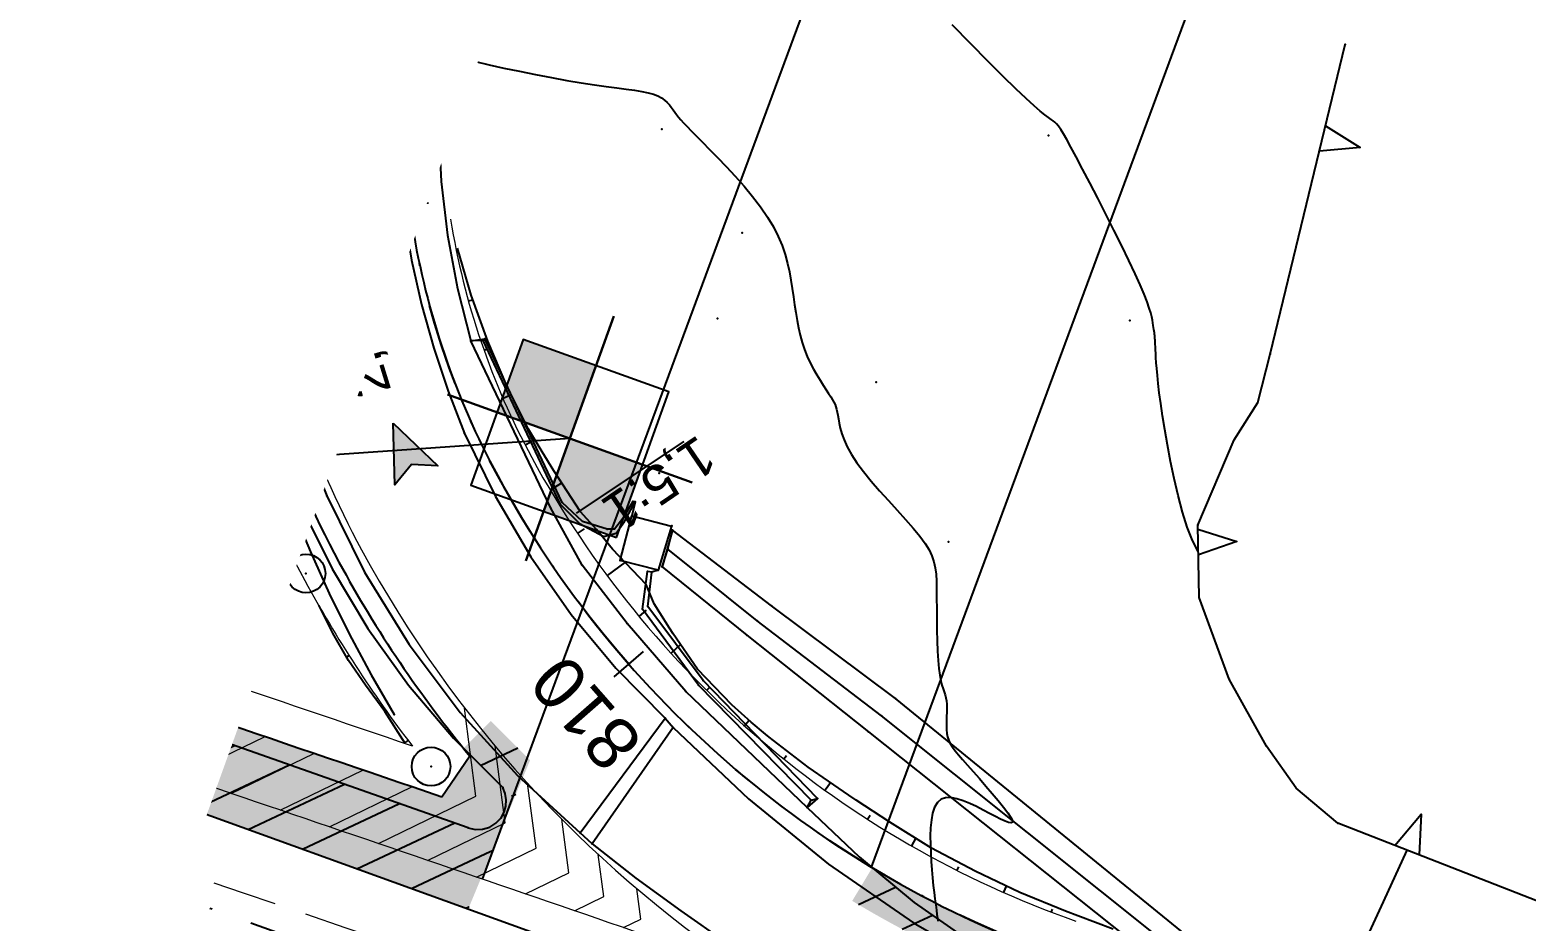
# Model space of a CAD drawing. Header units: metres. Extents: x 820373 to 834957, y 7564678 to 7566875.
# Drawn here: x 821212.5 to 821270.5, y 7565032.3 to 7565066.8 of the extents above; entities that cross this region are included whole.
import ezdxf
from ezdxf.enums import TextEntityAlignment as Align

# ---------------------------------------------------------------- set-up
doc = ezdxf.new("R2010")
doc.units = ezdxf.units.M
for name, pattern in [('XREF_GEO$0$DASHDOT', [25.4, 12.7, -6.35, 0, -6.35]), ('XREF_GEO$0$DASHED2', [0.375, 0.25, -0.125]), ('XREF_GEO$0$DGNStyle3', [83.551646, 59.679747, -23.871899])]:
    doc.linetypes.add(name, pattern=pattern)
for name, color, linetype in [('P-WIPEOUT1', 5, 'Continuous'), ('P-WIPEOUT2', 2, 'Continuous'), ('XREF_GEO$0$F-HZ-BORDO', 165, 'Continuous'), ('XREF_GEO$0$F-HZ-EIXO', 42, 'XREF_GEO$0$DASHDOT'), ('XREF_GEO$0$F-HZ-ESTACA', 73, 'Continuous'), ('XREF_GEO$0$F-HZ-OFFSET', 11, 'Continuous'), ('XREF_GEO$0$F-HZ-OFFSET-ATERRO', 42, 'Continuous'), ('XREF_GEO$0$F-HZ-SETA', 11, 'Continuous'), ('XREF_GEO$0$F-HZ-SUPER', 42, 'Continuous'), ('XREF_GEO$0$F-HZ-TEXTO', 73, 'Continuous'), ('XREF_PAV$0$P-CHAMADA', 1, 'Continuous'), ('XREF_PAV$0$P-TH01_TREVO_235.60_DEMOLIÇÃO ACOST.', 1, 'Continuous'), ('XREF_PAV$0$P-TH01_TREVO_235.60_DEMOLIÇÃO PISTA', 1, 'Continuous'), ('XREF_PAV$0$P-TH01_TREVO_235.60_PAV.TIPO-I', 150, 'Continuous'), ('XREF_SON$0$P-ST_PROGRAMADA', 176, 'Continuous'), ('XREF_TOP$0$T-HD-VALETA_SARJETA', 132, 'Continuous'), ('XREF_TOP$0$T-HG-BARRANCO', 23, 'Continuous'), ('XREF_TOP$0$T-HG-CRISTA', 23, 'Continuous'), ('XREF_TOP$0$T-HG-PÉ', 23, 'Continuous'), ('XREF_TOP$0$T-HM-COTA', 252, 'Continuous'), ('XREF_TOP$0$T-HM-CURVA_INTERMEDIÁRIA', 252, 'Continuous'), ('XREF_TOP$0$T-IU-CAIXA', 23, 'Continuous'), ('XREF_TOP$0$T-SI-FAIXA', 23, 'Continuous'), ('XREF_TOP$0$T-SI-PLACA', 252, 'Continuous'), ('XREF_TOP$0$T-SV-GUARD_RAIL', 23, 'Continuous'), ('XREF_TOP$0$T-SV-RUA_PAVIMENTADA', 23, 'Continuous'), ('XREF_TOP$0$T-VE-VEGETAÇÃO', 92, 'Continuous')]:
    doc.layers.add(name, color=color, linetype=linetype)
doc.layers.add('XREF_GEO$0$F-HZ-ARRED-VALETA', color=11, linetype='Continuous', lineweight=0)
doc.layers.add('XREF_GEO$0$F-HZ-FAIXA', color=11, linetype='XREF_GEO$0$DGNStyle3', lineweight=0)
doc.styles.add('XREF_GEO$0$ARIAL', font='arial.ttf')
doc.styles.add('XREF_SON$0$ARIAL-1', font='arial.ttf')
doc.styles.add('XREF_TOP$0$ROMANS', font='arial.ttf', dxfattribs={"height": 1.5})
pattern_1 = [(205.20647, (821625.156, 7565012.0128), (0.676087, -1.4363366), [])]

# ---------------------------------------------------------------- blocks, each defined once
blk = doc.blocks.new('XREF_TOP$0$PONTO')
at = {"layer": 'XREF_TOP$0$T-HM-COTA'}
blk.add_point((0, 0), dxfattribs=at)
blk = doc.blocks.new('XREF_TOP$0$MATO 02')
blk.add_lwpolyline([(0.5, 0), (0, -1.5), (-0.5, 0)])
blk = doc.blocks.new('XREF_TOP$0$PLACA 01')
blk.add_circle((0, 0), 0.75)
at = {"style": 'XREF_TOP$0$ROMANS'}
blk.add_attdef('PL', text='', height=1.5, dxfattribs=at).set_placement((1.5, 0), align=Align.MIDDLE_LEFT)
blk = doc.blocks.new('XREF_TOP')
at = {"layer": 'XREF_TOP$0$T-HD-VALETA_SARJETA'}
for points in [[(821230.103, 7565054.825, 816.267), (821230.029, 7565054.759, 816.091), (821229.561, 7565054.749, 816.236)], [(821236.971, 7565045.989, 815.974), (821237.2, 7565046.675, 815.682), (821237.371, 7565047.404, 815.957)], [(821242.598, 7565036.665, 816.56), (821242.754, 7565036.943, 816.479), (821242.996, 7565037.009, 816.632)]]:
    blk.add_polyline3d(points, close=True, dxfattribs=at)
for points in [[(821232.649, 7565048.283, 816.028), (821229.561, 7565054.749, 816.236)], [(821230.029, 7565054.759, 816.091), (821233.012, 7565048.423, 815.877)], [(821235.937, 7565048.512, 816.052), (821235.834, 7565048.521, 815.928), (821235.451, 7565047.859, 816.026), (821235.13, 7565047.446, 816.076), (821234.845, 7565047.449, 816.125), (821233.885, 7565047.74, 816.063), (821233.104, 7565048.477, 816.001), (821230.103, 7565054.825, 816.267)], [(821233.012, 7565048.423, 815.877), (821233.776, 7565047.667, 815.824), (821234.717, 7565047.166, 815.772), (821235.194, 7565047.287, 815.842), (821235.516, 7565047.745, 815.912), (821235.937, 7565048.512, 816.052)], [(821235.937, 7565048.512, 816.052), (821235.805, 7565047.963, 816.027)], [(821233.883, 7565046.05, 816.015), (821232.649, 7565048.283, 816.028)], [(821273.252, 7565024.914, 818.633), (821262.396, 7565028.777, 817.975), (821260.355, 7565029.595, 817.879), (821258.835, 7565030.627, 817.782), (821257.281, 7565031.713, 817.708), (821246.023, 7565040.878, 816.861), (821241.218, 7565044.48, 816.529), (821237.371, 7565047.404, 815.957)], [(821256.786, 7565031.168, 817.478), (821245.471, 7565040.216, 816.516), (821240.657, 7565043.892, 816.289), (821237.2, 7565046.675, 815.682)], [(821242.598, 7565036.665, 816.56), (821237.89, 7565041.156, 816.278), (821235.624, 7565043.793, 816.014), (821233.883, 7565046.05, 816.015)], [(821236.221, 7565044.35, 815.837), (821236.407, 7565045.805, 815.768)], [(821236.827, 7565045.856, 816.094), (821236.572, 7565045.786, 815.959), (821236.407, 7565045.805, 815.768)], [(821236.416, 7565044.445, 815.945), (821236.572, 7565045.786, 815.959)], [(821236.971, 7565045.989, 815.974), (821240.259, 7565043.337, 816.473), (821244.97, 7565039.596, 816.808), (821256.302, 7565030.579, 817.711), (821258.019, 7565029.106, 817.849), (821259.503, 7565028.064, 817.941), (821261.507, 7565027.236, 818.032), (821272.668, 7565023.446, 818.721), (821291.201, 7565016.732, 819.935)], [(821238.382, 7565041.4, 816.179), (821236.221, 7565044.35, 815.837)], [(821242.996, 7565037.009, 816.632), (821238.568, 7565041.584, 816.42), (821236.416, 7565044.445, 815.945)], [(821242.754, 7565036.943, 816.479), (821238.382, 7565041.4, 816.179)]]:
    blk.add_polyline3d(points, dxfattribs=at)
at = {"layer": 'XREF_TOP$0$T-HG-BARRANCO'}
for p, q in [((821218.554, 7565065.36), (821215.515, 7565065.429)), ((821218.509, 7565063.361), (821212.566, 7565063.494)), ((821218.58, 7565061.363), (821215.813, 7565061.25)), ((821218.738, 7565059.37), (821213.544, 7565058.827)), ((821218.991, 7565057.387), (821216.565, 7565056.935)), ((821219.377, 7565055.425), (821215.079, 7565054.418)), ((821219.849, 7565053.482), (821218.033, 7565052.967)), ((821220.404, 7565051.561), (821217.711, 7565050.662)), ((821221.042, 7565049.665), (821220.325, 7565049.395))]:
    blk.add_line(p, q, dxfattribs=at)
at = {"layer": 'XREF_TOP$0$T-HG-CRISTA'}
for points in [[(821224.779, 7565085.601, 818.311), (821223.23, 7565082.882, 818.123), (821221.888, 7565080.055, 817.934), (821220.763, 7565077.136, 817.746), (821219.859, 7565074.14, 817.557), (821219.182, 7565071.085, 817.154), (821218.79, 7565068.475, 817.21), (821218.564, 7565065.845, 817.051), (821218.505, 7565063.206, 816.892), (821218.613, 7565060.569, 816.733), (821218.887, 7565057.944, 816.574)], [(821218.887, 7565057.944, 816.574), (821219.274, 7565055.868, 816.496), (821219.756, 7565053.811, 816.435), (821220.332, 7565051.778, 816.393), (821221.001, 7565049.773, 816.368), (821221.748, 7565047.794, 816.358)]]:
    blk.add_polyline3d(points, dxfattribs=at)
at = {"layer": 'XREF_TOP$0$T-HG-PÉ'}
blk.add_polyline3d([(821221.748, 7565047.794, 816.358), (821218.333, 7565049.917, 816.057), (821215.681, 7565053.096, 815.755), (821213.981, 7565056.83, 815.667), (821213.141, 7565060.668, 815.579), (821212.366, 7565064.482, 815.491), (821212.786, 7565068.318, 815.403), (821216.638, 7565081.552, 815.566)], dxfattribs=at)
at = {"layer": 'XREF_TOP$0$T-HM-CURVA_INTERMEDIÁRIA'}
for points in [[(821218.271, 7565066.969), (821218.293, 7565066.725), (821218.314, 7565066.508), (821218.333, 7565066.324), (821218.348, 7565066.176), (821218.358, 7565066.059), (821218.366, 7565065.968), (821218.372, 7565065.897), (821218.377, 7565065.84), (821218.382, 7565065.789), (821218.388, 7565065.741), (821218.397, 7565065.687), (821218.408, 7565065.625), (821218.423, 7565065.555), (821218.442, 7565065.48), (821218.463, 7565065.403), (821218.488, 7565065.326), (821218.517, 7565065.253), (821218.549, 7565065.187), (821218.585, 7565065.13), (821218.624, 7565065.084), (821218.667, 7565065.049), (821218.713, 7565065.024), (821218.762, 7565065.009), (821218.814, 7565065.001), (821218.869, 7565065.001), (821218.927, 7565065.007), (821218.987, 7565065.018), (821219.049, 7565065.033), (821219.112, 7565065.05), (821219.175, 7565065.064), (821219.237, 7565065.075), (821219.296, 7565065.079), (821219.351, 7565065.073), (821219.402, 7565065.054), (821219.446, 7565065.019), (821219.483, 7565064.967), (821219.513, 7565064.9), (821219.538, 7565064.821), (821219.558, 7565064.733), (821219.574, 7565064.64), (821219.587, 7565064.543), (821219.598, 7565064.447), (821219.608, 7565064.355), (821219.617, 7565064.268), (821219.626, 7565064.187), (821219.635, 7565064.109), (821219.644, 7565064.032), (821219.654, 7565063.956), (821219.664, 7565063.877), (821219.675, 7565063.795), (821219.688, 7565063.708), (821219.701, 7565063.615), (821219.716, 7565063.515), (821219.732, 7565063.409), (821219.749, 7565063.298), (821219.768, 7565063.182), (821219.788, 7565063.062), (821219.809, 7565062.937), (821219.831, 7565062.809), (821219.854, 7565062.679), (821219.879, 7565062.548), (821219.904, 7565062.42), (821219.929, 7565062.298), (821219.954, 7565062.183), (821219.979, 7565062.079), (821220.003, 7565061.989), (821220.027, 7565061.914), (821220.049, 7565061.859), (821220.072, 7565061.821), (821220.096, 7565061.799), (821220.124, 7565061.792), (821220.156, 7565061.799), (821220.195, 7565061.817), (821220.242, 7565061.847), (821220.298, 7565061.886), (821220.364, 7565061.934), (821220.442, 7565061.99), (821220.531, 7565062.055), (821220.63, 7565062.129), (821220.741, 7565062.212), (821220.862, 7565062.306), (821220.995, 7565062.41), (821221.138, 7565062.524), (821221.292, 7565062.649), (821221.456, 7565062.783), (821221.627, 7565062.924), (821221.804, 7565063.07), (821221.985, 7565063.22), (821222.169, 7565063.371), (821222.353, 7565063.521), (821222.536, 7565063.669), (821222.716, 7565063.812), (821222.894, 7565063.952), (821223.07, 7565064.088), (821223.244, 7565064.222), (821223.416, 7565064.353), (821223.587, 7565064.482), (821223.757, 7565064.611), (821223.925, 7565064.738), (821224.093, 7565064.866), (821224.261, 7565064.993), (821224.43, 7565065.121), (821224.598, 7565065.248), (821224.769, 7565065.375), (821224.941, 7565065.502), (821225.115, 7565065.628), (821225.292, 7565065.754), (821225.471, 7565065.88), (821225.652, 7565066.002), (821225.833, 7565066.118), (821226.012, 7565066.224), (821226.188, 7565066.319), (821226.359, 7565066.4), (821226.523, 7565066.462), (821226.679, 7565066.505), (821226.826, 7565066.524), (821226.963, 7565066.524), (821227.092, 7565066.506), (821227.215, 7565066.474), (821227.331, 7565066.431), (821227.442, 7565066.379), (821227.548, 7565066.322), (821227.651, 7565066.264), (821227.753, 7565066.205), (821227.863, 7565066.145), (821227.992, 7565066.083), (821228.151, 7565066.017), (821228.349, 7565065.945), (821228.598, 7565065.865), (821228.908, 7565065.776), (821229.289, 7565065.676), (821229.749, 7565065.564), (821230.273, 7565065.443), (821230.847, 7565065.317), (821231.451, 7565065.189), (821232.07, 7565065.064), (821232.687, 7565064.946), (821233.284, 7565064.837), (821233.844, 7565064.742), (821234.354, 7565064.664), (821234.813, 7565064.599), (821235.223, 7565064.545), (821235.588, 7565064.498), (821235.909, 7565064.454), (821236.189, 7565064.409), (821236.431, 7565064.36), (821236.636, 7565064.304), (821236.809, 7565064.237), (821236.953, 7565064.16), (821237.073, 7565064.076), (821237.173, 7565063.986), (821237.257, 7565063.891), (821237.331, 7565063.795), (821237.398, 7565063.698), (821237.464, 7565063.603), (821237.532, 7565063.51), (821237.609, 7565063.415), (821237.699, 7565063.31), (821237.807, 7565063.191), (821237.94, 7565063.052), (821238.102, 7565062.885), (821238.298, 7565062.685), (821238.535, 7565062.446), (821238.814, 7565062.165), (821239.127, 7565061.845), (821239.462, 7565061.495), (821239.807, 7565061.122), (821240.151, 7565060.733), (821240.483, 7565060.335), (821240.79, 7565059.936), (821241.062, 7565059.543), (821241.289, 7565059.162), (821241.474, 7565058.793), (821241.623, 7565058.435), (821241.741, 7565058.087), (821241.833, 7565057.748), (821241.906, 7565057.416), (821241.965, 7565057.09), (821242.015, 7565056.77), (821242.062, 7565056.455), (821242.108, 7565056.144), (821242.155, 7565055.838), (821242.206, 7565055.538), (821242.264, 7565055.245), (821242.33, 7565054.958), (821242.406, 7565054.678), (821242.496, 7565054.407), (821242.601, 7565054.144), (821242.717, 7565053.891), (821242.84, 7565053.65), (821242.967, 7565053.424), (821243.093, 7565053.214), (821243.214, 7565053.022), (821243.326, 7565052.85), (821243.425, 7565052.7), (821243.507, 7565052.572), (821243.575, 7565052.463), (821243.63, 7565052.366), (821243.674, 7565052.276), (821243.71, 7565052.186), (821243.738, 7565052.091), (821243.762, 7565051.985), (821243.784, 7565051.862), (821243.806, 7565051.718), (821243.834, 7565051.55), (821243.876, 7565051.359), (821243.937, 7565051.143), (821244.025, 7565050.902), (821244.147, 7565050.635), (821244.309, 7565050.343), (821244.518, 7565050.023), (821244.778, 7565049.677), (821245.078, 7565049.312), (821245.404, 7565048.936), (821245.744, 7565048.557), (821246.082, 7565048.183), (821246.407, 7565047.822), (821246.704, 7565047.482), (821246.959, 7565047.172), (821247.162, 7565046.896), (821247.317, 7565046.646), (821247.431, 7565046.413), (821247.509, 7565046.186), (821247.56, 7565045.953), (821247.588, 7565045.704), (821247.602, 7565045.428), (821247.608, 7565045.115), (821247.612, 7565044.758), (821247.615, 7565044.367), (821247.62, 7565043.954), (821247.626, 7565043.533), (821247.636, 7565043.119), (821247.651, 7565042.723), (821247.672, 7565042.36), (821247.699, 7565042.043), (821247.734, 7565041.782), (821247.775, 7565041.571), (821247.819, 7565041.399), (821247.863, 7565041.258), (821247.906, 7565041.137), (821247.944, 7565041.026), (821247.975, 7565040.916), (821247.997, 7565040.797), (821248.007, 7565040.661), (821248.009, 7565040.51), (821248.005, 7565040.349), (821247.999, 7565040.181), (821247.993, 7565040.011), (821247.99, 7565039.843), (821247.995, 7565039.682), (821248.009, 7565039.531), (821248.036, 7565039.393), (821248.079, 7565039.263), (821248.14, 7565039.135), (821248.221, 7565039.003), (821248.326, 7565038.86), (821248.456, 7565038.699), (821248.615, 7565038.515), (821248.804, 7565038.3), (821249.025, 7565038.052), (821249.267, 7565037.779), (821249.518, 7565037.492), (821249.767, 7565037.205), (821250, 7565036.928), (821250.208, 7565036.673), (821250.376, 7565036.452), (821250.493, 7565036.276), (821250.551, 7565036.156), (821250.551, 7565036.086), (821250.5, 7565036.063), (821250.403, 7565036.08), (821250.264, 7565036.131), (821250.091, 7565036.211), (821249.889, 7565036.313), (821249.662, 7565036.432), (821249.418, 7565036.562), (821249.162, 7565036.694), (821248.902, 7565036.817), (821248.645, 7565036.923), (821248.397, 7565037.001), (821248.166, 7565037.043), (821247.959, 7565037.038), (821247.782, 7565036.977), (821247.642, 7565036.853), (821247.535, 7565036.672), (821247.458, 7565036.443), (821247.407, 7565036.176), (821247.378, 7565035.878), (821247.367, 7565035.559), (821247.37, 7565035.228), (821247.383, 7565034.894), (821247.402, 7565034.565), (821247.427, 7565034.245), (821247.454, 7565033.936), (821247.484, 7565033.643), (821247.515, 7565033.368), (821247.546, 7565033.115), (821247.575, 7565032.886), (821247.601, 7565032.685), (821247.624, 7565032.513), (821247.643, 7565032.369), (821247.66, 7565032.249)], [(821214.751, 7565066.938), (821214.716, 7565066.694), (821214.677, 7565066.437), (821214.636, 7565066.175), (821214.596, 7565065.913), (821214.559, 7565065.658), (821214.528, 7565065.415), (821214.505, 7565065.191), (821214.493, 7565064.99), (821214.49, 7565064.807), (821214.495, 7565064.636), (821214.508, 7565064.472), (821214.527, 7565064.307), (821214.55, 7565064.135), (821214.577, 7565063.951), (821214.606, 7565063.747), (821214.636, 7565063.52), (821214.667, 7565063.274), (821214.698, 7565063.016), (821214.73, 7565062.751), (821214.763, 7565062.487), (821214.796, 7565062.23), (821214.829, 7565061.987), (821214.863, 7565061.763), (821214.897, 7565061.563), (821214.931, 7565061.383), (821214.965, 7565061.216), (821215, 7565061.055), (821215.034, 7565060.893), (821215.069, 7565060.723), (821215.104, 7565060.539), (821215.14, 7565060.334), (821215.175, 7565060.104), (821215.211, 7565059.853), (821215.247, 7565059.588), (821215.284, 7565059.317), (821215.322, 7565059.046), (821215.36, 7565058.784), (821215.399, 7565058.536), (821215.439, 7565058.311), (821215.479, 7565058.112), (821215.521, 7565057.94), (821215.563, 7565057.789), (821215.606, 7565057.657), (821215.649, 7565057.539), (821215.692, 7565057.431), (821215.735, 7565057.33), (821215.777, 7565057.233), (821215.82, 7565057.135), (821215.863, 7565057.033), (821215.907, 7565056.925), (821215.953, 7565056.806), (821216.003, 7565056.675), (821216.057, 7565056.527), (821216.115, 7565056.36), (821216.18, 7565056.171), (821216.251, 7565055.958), (821216.327, 7565055.725), (821216.407, 7565055.481), (821216.487, 7565055.231), (821216.568, 7565054.982), (821216.646, 7565054.741), (821216.72, 7565054.514), (821216.789, 7565054.308), (821216.85, 7565054.127), (821216.906, 7565053.967), (821216.958, 7565053.818), (821217.007, 7565053.674), (821217.056, 7565053.527), (821217.106, 7565053.369), (821217.159, 7565053.193), (821217.216, 7565052.99), (821217.279, 7565052.755), (821217.347, 7565052.496), (821217.415, 7565052.22), (821217.483, 7565051.938), (821217.548, 7565051.657), (821217.606, 7565051.387), (821217.657, 7565051.137), (821217.697, 7565050.916), (821217.725, 7565050.729), (821217.742, 7565050.572), (821217.749, 7565050.436), (821217.749, 7565050.313), (821217.743, 7565050.193), (821217.734, 7565050.07), (821217.723, 7565049.933), (821217.711, 7565049.775), (821217.701, 7565049.589), (821217.693, 7565049.373), (821217.686, 7565049.125), (821217.679, 7565048.846), (821217.674, 7565048.534), (821217.669, 7565048.188), (821217.664, 7565047.808), (821217.659, 7565047.394), (821217.653, 7565046.946), (821217.647, 7565046.473), (821217.64, 7565045.987), (821217.632, 7565045.499), (821217.623, 7565045.02), (821217.612, 7565044.561), (821217.599, 7565044.135), (821217.584, 7565043.751), (821217.568, 7565043.418), (821217.551, 7565043.134), (821217.536, 7565042.893), (821217.525, 7565042.689), (821217.52, 7565042.518), (821217.523, 7565042.372), (821217.535, 7565042.248), (821217.56, 7565042.139), (821217.598, 7565042.04), (821217.648, 7565041.949), (821217.705, 7565041.867), (821217.768, 7565041.79), (821217.833, 7565041.72), (821217.897, 7565041.653), (821217.958, 7565041.59), (821218.013, 7565041.528), (821218.059, 7565041.468), (821218.096, 7565041.409), (821218.127, 7565041.351), (821218.151, 7565041.294), (821218.17, 7565041.238), (821218.186, 7565041.183), (821218.198, 7565041.128), (821218.209, 7565041.074), (821218.22, 7565041.022), (821218.231, 7565040.969), (821218.245, 7565040.916), (821218.263, 7565040.863), (821218.286, 7565040.808), (821218.317, 7565040.751), (821218.357, 7565040.693), (821218.407, 7565040.631), (821218.468, 7565040.567), (821218.541, 7565040.499), (821218.625, 7565040.427), (821218.718, 7565040.351), (821218.821, 7565040.271), (821218.932, 7565040.186), (821219.05, 7565040.095), (821219.176, 7565039.999), (821219.306, 7565039.898), (821219.433, 7565039.791), (821219.544, 7565039.679), (821219.631, 7565039.561), (821219.682, 7565039.439), (821219.687, 7565039.312), (821219.636, 7565039.181), (821219.517, 7565039.046), (821219.326, 7565038.907), (821219.073, 7565038.766), (821218.774, 7565038.627), (821218.444, 7565038.491), (821218.098, 7565038.36), (821217.753, 7565038.238), (821217.423, 7565038.126), (821217.124, 7565038.028), (821216.869, 7565037.944), (821216.655, 7565037.873), (821216.479, 7565037.812), (821216.334, 7565037.758), (821216.218, 7565037.709), (821216.124, 7565037.662), (821216.048, 7565037.614), (821215.986, 7565037.562), (821215.932, 7565037.503), (821215.882, 7565037.429), (821215.831, 7565037.329), (821215.774, 7565037.195), (821215.707, 7565037.016), (821215.623, 7565036.784), (821215.519, 7565036.489), (821215.389, 7565036.121), (821215.231, 7565035.677), (821215.05, 7565035.172), (821214.854, 7565034.629), (821214.648, 7565034.069), (821214.442, 7565033.514), (821214.243, 7565032.987), (821214.056, 7565032.508), (821213.891, 7565032.1)]]:
    blk.add_lwpolyline(points, dxfattribs=at)
at = {"layer": 'XREF_TOP$0$T-HM-CURVA_INTERMEDIÁRIA', "flags": 128}
for points in [[(821257.751, 7565046.585), (821257.53, 7565047.006), (821257.325, 7565047.522), (821257.137, 7565048.11), (821256.965, 7565048.745), (821256.811, 7565049.405), (821256.674, 7565050.068), (821256.554, 7565050.709), (821256.451, 7565051.306), (821256.366, 7565051.841), (821256.297, 7565052.312), (821256.241, 7565052.726), (821256.198, 7565053.087), (821256.166, 7565053.399), (821256.141, 7565053.668), (821256.124, 7565053.897), (821256.111, 7565054.093), (821256.101, 7565054.258), (821256.093, 7565054.398), (821256.087, 7565054.515), (821256.083, 7565054.613), (821256.08, 7565054.696), (821256.077, 7565054.767), (821256.073, 7565054.829), (821256.07, 7565054.887), (821256.065, 7565054.943), (821256.059, 7565055), (821256.051, 7565055.059), (821256.042, 7565055.121), (821256.032, 7565055.188), (821256.02, 7565055.263), (821256.006, 7565055.345), (821255.991, 7565055.438), (821255.973, 7565055.543), (821255.947, 7565055.669), (821255.908, 7565055.824), (821255.85, 7565056.017), (821255.766, 7565056.257), (821255.651, 7565056.552), (821255.499, 7565056.912), (821255.304, 7565057.345), (821255.063, 7565057.855), (821254.786, 7565058.425), (821254.483, 7565059.032), (821254.168, 7565059.656), (821253.852, 7565060.274), (821253.547, 7565060.863), (821253.266, 7565061.403), (821253.019, 7565061.87), (821252.816, 7565062.249), (821252.654, 7565062.546), (821252.524, 7565062.772), (821252.42, 7565062.94), (821252.336, 7565063.062), (821252.263, 7565063.149), (821252.195, 7565063.214), (821252.125, 7565063.269), (821252.044, 7565063.326), (821251.943, 7565063.398), (821251.807, 7565063.502), (821251.626, 7565063.65), (821251.386, 7565063.858), (821251.076, 7565064.141), (821250.684, 7565064.512), (821250.196, 7565064.986), (821249.608, 7565065.572), (821248.939, 7565066.25), (821248.213, 7565066.996)], [(821265.83, 7565035.006), (821264.912, 7565033.008), (821264.211, 7565031.492)]]:
    blk.add_lwpolyline(points, dxfattribs=at)
at = {"layer": 'XREF_TOP$0$T-IU-CAIXA'}
blk.add_polyline3d([(821236.827, 7565045.856, 816.094), (821235.349, 7565046.226, 816.029), (821235.805, 7565047.963, 816.027), (821237.341, 7565047.563, 816.059)], close=True, dxfattribs=at)
at = {"layer": 'XREF_TOP$0$T-SI-FAIXA'}
for points in [[(821226.377, 7565084.096, 818.534), (821225.028, 7565081.532, 818.316), (821223.865, 7565078.879, 818.104), (821222.892, 7565076.149, 817.898), (821222.115, 7565073.357, 817.699), (821221.536, 7565070.513, 817.506), (821221.227, 7565068.271, 817.36), (821221.042, 7565066.01, 817.218), (821220.982, 7565063.743, 817.079), (821221.048, 7565061.476, 816.945), (821221.239, 7565059.215, 816.814)], [(821231.388, 7565080.874, 818.245), (821230.209, 7565078.78, 818.016), (821229.19, 7565076.602, 817.798), (821228.337, 7565074.354, 817.591), (821227.655, 7565072.046, 817.396), (821227.143, 7565069.685, 817.21), (821226.86, 7565067.69, 817.064), (821226.698, 7565065.672, 816.926), (821226.664, 7565063.648, 816.795), (821226.757, 7565061.625, 816.672), (821226.978, 7565059.611, 816.556)], [(821226.978, 7565059.611, 816.556), (821227.268, 7565057.876, 816.465), (821227.651, 7565056.159, 816.388), (821228.125, 7565054.463, 816.325), (821228.689, 7565052.796, 816.276), (821229.323, 7565051.149, 816.239), (821230.517, 7565048.712, 816.219), (821231.89, 7565046.368, 816.231), (821233.45, 7565044.145, 816.277), (821235.188, 7565042.06, 816.358), (821237.091, 7565040.125, 816.473)], [(821221.239, 7565059.215, 816.814), (821221.529, 7565057.061, 816.733), (821221.951, 7565054.928, 816.661), (821222.504, 7565052.825, 816.599), (821223.185, 7565050.76, 816.547), (821223.987, 7565048.735, 816.503), (821225.447, 7565045.783, 816.457), (821227.171, 7565042.975, 816.433), (821229.15, 7565040.338, 816.431), (821231.365, 7565037.898, 816.451), (821233.797, 7565035.674, 816.492)], [(821591.439, 7564902.729, 838.851), (821573.003, 7564909.234, 837.821), (821555.139, 7564915.632, 836.829), (821553.897, 7564916.021, 836.98), (821535.131, 7564922.833, 836.004), (821516.359, 7564929.619, 834.953), (821496.555, 7564936.626, 833.758), (821478.29, 7564943.257, 832.554), (821460.036, 7564949.759, 831.336), (821441.957, 7564956.323, 830.125), (821423.96, 7564962.787, 828.906), (821402.472, 7564970.522, 827.454), (821384.763, 7564976.857, 826.261), (821365.031, 7564983.967, 825.026), (821347.04, 7564990.712, 823.813), (821328.217, 7564997.302, 822.699), (821307.506, 7565004.634, 821.393), (821289.32, 7565011.283, 820.226), (821270.908, 7565017.824, 819.062), (821252.787, 7565024.278, 817.945), (821232.483, 7565031.627, 816.641), (821214.211, 7565038.237, 815.935), (821196.568, 7565044.623, 815.147), (821178.895, 7565051.008, 814.95)], [(821237.398, 7565039.755, 816.293), (821240.325, 7565036.993, 816.443), (821243.426, 7565034.461, 816.641), (821246.721, 7565032.194, 816.895), (821250.188, 7565030.207, 817.203), (821253.803, 7565028.514, 817.566)], [(821234.265, 7565035.254, 816.706), (821235.963, 7565033.928, 816.83), (821237.698, 7565032.65, 816.953), (821239.468, 7565031.422, 817.077), (821241.273, 7565030.245, 817.2), (821243.11, 7565029.12, 817.301), (821244.988, 7565028.042, 817.448), (821246.897, 7565027.018, 817.572), (821248.834, 7565026.049, 817.697), (821250.798, 7565025.135, 817.821), (821252.787, 7565024.278, 817.945)]]:
    blk.add_polyline3d(points, dxfattribs=at)
blk.add_polyline3d([(821234.265, 7565035.254, 816.706), (821233.797, 7565035.674, 816.492), (821237.091, 7565040.125, 816.473), (821237.398, 7565039.755, 816.293)], close=True, dxfattribs=at)
at = {"layer": 'XREF_TOP$0$T-SV-GUARD_RAIL'}
for points in [[(821225.696, 7565084.978, 818.458), (821224.107, 7565082.323, 818.188), (821222.739, 7565079.545, 817.937), (821221.603, 7565076.664, 817.704), (821220.705, 7565073.698, 817.491), (821220.043, 7565070.658, 817.295), (821219.728, 7565068.393, 817.164), (821219.543, 7565066.103, 817.043), (821219.497, 7565063.805, 816.932), (821219.589, 7565061.508, 816.831), (821219.82, 7565059.22, 816.74)], [(821219.82, 7565059.22, 816.74), (821220.187, 7565056.97, 816.643), (821220.658, 7565054.739, 816.565), (821221.231, 7565052.532, 816.506), (821221.906, 7565050.353, 816.466), (821222.664, 7565048.199, 816.442), (821223.348, 7565046.564, 816.442), (821224.076, 7565044.948, 816.451), (821224.86, 7565043.358, 816.472), (821225.701, 7565041.797, 816.504), (821226.597, 7565040.268, 816.547)]]:
    blk.add_polyline3d(points, dxfattribs=at)
at = {"layer": 'XREF_TOP$0$T-SV-RUA_PAVIMENTADA'}
for points in [[(821225.796, 7565084.586, 818.543), (821224.316, 7565081.95, 818.325), (821223.041, 7565079.208, 818.113), (821221.98, 7565076.376, 817.909), (821221.138, 7565073.47, 817.711), (821220.52, 7565070.505, 817.519), (821220.209, 7565068.265, 817.381), (821220.026, 7565066.007, 817.246), (821219.972, 7565063.742, 817.114), (821220.048, 7565061.478, 816.987), (821220.254, 7565059.221, 816.863)], [(821232.848, 7565079.812, 818.121), (821231.37, 7565077.078, 817.876), (821230.169, 7565074.211, 817.636), (821229.259, 7565071.239, 817.401), (821228.647, 7565068.191, 817.172), (821228.339, 7565065.093, 816.948), (821228.306, 7565063.004, 816.801), (821228.413, 7565060.914, 816.656), (821228.658, 7565058.835, 816.514), (821229.041, 7565056.777, 816.374), (821229.561, 7565054.749, 816.236)], [(821220.254, 7565059.221, 816.863), (821220.501, 7565056.979, 816.78), (821220.901, 7565054.759, 816.705), (821221.451, 7565052.571, 816.638), (821222.149, 7565050.426, 816.579), (821222.991, 7565048.33, 816.527), (821224.186, 7565045.913, 816.476), (821225.573, 7565043.598, 816.437), (821227.145, 7565041.403, 816.408), (821228.89, 7565039.345, 816.391), (821230.798, 7565037.435, 816.385)], [(821229.456, 7565035.878, 816.345), (821215.481, 7565040.799, 815.816), (821197.299, 7565047.196, 815.223)], [(821229.456, 7565035.878, 816.345), (821229.734, 7565035.811, 816.349), (821230.02, 7565035.818, 816.354), (821230.294, 7565035.9, 816.358), (821230.538, 7565036.05, 816.362), (821230.734, 7565036.258, 816.389), (821230.855, 7565036.475, 816.37), (821230.925, 7565036.713, 816.374), (821230.938, 7565036.962, 816.378), (821230.895, 7565037.206, 816.381), (821230.798, 7565037.435, 816.385)]]:
    blk.add_polyline3d(points, dxfattribs=at)
at = {"layer": 'XREF_TOP$0$T-SV-RUA_PAVIMENTADA', "ltscale": 22}
blk.add_polyline3d([(821242.598, 7565036.665, 816.56), (821244.609, 7565034.745, 816.717), (821246.741, 7565032.985, 816.908), (821249.008, 7565031.407, 817.138), (821251.394, 7565030.022, 817.406), (821253.882, 7565028.841, 817.71)], dxfattribs=at)
at = {"layer": 'XREF_TOP$0$T-VE-VEGETAÇÃO'}
blk.add_polyline3d([(821280.33, 7565028.349, 818.902), (821273.379, 7565032.059, 818.385), (821263.164, 7565036.047, 817.864), (821261.539, 7565037.412, 817.918), (821260.399, 7565039.043, 817.972), (821258.948, 7565041.627, 817.716), (821257.78, 7565044.8, 817.889), (821257.734, 7565047.602, 818.063), (821259.135, 7565050.912, 818.155), (821260.054, 7565052.349, 818.201), (821260.537, 7565054.223, 818.247), (821263.442, 7565066.232, 818.522)], dxfattribs=at)
at = {"layer": 'XREF_TOP$0$T-HM-COTA', "rotation": 160.3219444444443}
for p in [(821263.442, 7565066.232, 818.522), (821228.339, 7565065.093, 816.948), (821236.966, 7565062.945, 816.924), (821251.952, 7565062.701, 817.973), (821226.978, 7565059.611, 816.556), (821219.82, 7565059.22, 816.74), (821220.254, 7565059.221, 816.863), (821221.239, 7565059.215, 816.814), (821240.074, 7565058.927, 816.86), (821218.887, 7565057.944, 816.574), (821219.732, 7565057.221, 816.724), (821239.116, 7565055.607, 816.75), (821255.094, 7565055.535, 817.95), (821229.561, 7565054.749, 816.236), (821230.029, 7565054.759, 816.091), (821230.103, 7565054.825, 816.267), (821260.537, 7565054.223, 818.247), (821215.681, 7565053.096, 815.755), (821245.263, 7565053.141, 817.228), (821229.323, 7565051.149, 816.239), (821236.867, 7565049.611, 816.072), (821223.987, 7565048.735, 816.503), (821235.834, 7565048.521, 815.928), (821235.937, 7565048.512, 816.052), (821222.664, 7565048.199, 816.442), (821222.991, 7565048.33, 816.527), (821232.649, 7565048.283, 816.028), (821233.012, 7565048.423, 815.877), (821233.104, 7565048.477, 816.001), (821235.805, 7565047.963, 816.027), (821221.748, 7565047.794, 816.358), (821234.845, 7565047.449, 816.125), (821237.352, 7565047.573, 816.005), (821237.371, 7565047.404, 815.957), (821257.734, 7565047.602, 818.063), (821234.717, 7565047.166, 815.772), (821248.071, 7565046.961, 817.039), (821235.349, 7565046.226, 816.029), (821237.2, 7565046.675, 815.682), (821223.176, 7565045.73, 816.55), (821233.883, 7565046.05, 816.015), (821236.407, 7565045.805, 815.768), (821236.572, 7565045.786, 815.959), (821236.827, 7565045.856, 816.094), (821236.971, 7565045.989, 815.974), (821241.218, 7565044.48, 816.529), (821236.221, 7565044.35, 815.837), (821236.416, 7565044.445, 815.945), (821240.657, 7565043.892, 816.289), (821235.624, 7565043.793, 816.014), (821240.259, 7565043.337, 816.473), (821238.568, 7565041.584, 816.42), (821258.948, 7565041.627, 817.716), (821237.89, 7565041.156, 816.278), (821238.382, 7565041.4, 816.179), (821215.481, 7565040.799, 815.816), (821246.023, 7565040.878, 816.861), (821226.597, 7565040.268, 816.547), (821237.091, 7565040.125, 816.473), (821245.471, 7565040.216, 816.516), (821237.398, 7565039.755, 816.293), (821244.97, 7565039.596, 816.808), (821260.399, 7565039.043, 817.972), (821214.211, 7565038.237, 815.935), (821228.021, 7565038.248, 816.452), (821230.798, 7565037.435, 816.385), (821242.754, 7565036.943, 816.479), (821242.996, 7565037.009, 816.632), (821242.598, 7565036.665, 816.56), (821229.456, 7565035.878, 816.345), (821230.734, 7565036.258, 816.389), (821263.164, 7565036.047, 817.864), (821233.797, 7565035.674, 816.492), (821234.265, 7565035.254, 816.706)]:
    blk.add_blockref('XREF_TOP$0$PONTO', p, dxfattribs=at)
at = {"layer": 'XREF_TOP$0$T-SI-PLACA', "rotation": 160.3218198399105}
for p in [(821219.732, 7565057.221, 816.724), (821223.176, 7565045.73, 816.55), (821228.021, 7565038.248, 816.452)]:
    blk.add_blockref('XREF_TOP$0$PLACA 01', p, dxfattribs=at)
at = {"layer": 'XREF_TOP$0$T-VE-VEGETAÇÃO'}
for p, rotation in [((821262.56, 7565062.586, 818.439), 76.4012749355418), ((821257.745, 7565046.947, 818.053), 90.93902061651458), ((821265.838, 7565035.003, 818), 158.6740149373609)]:
    blk.add_blockref('XREF_TOP$0$MATO 02', p, dxfattribs=dict(at, rotation=rotation))
blk = doc.blocks.new('XREF_SON$0$P-ST_PROGRAMADA')
at = {"layer": 'XREF_SON$0$P-ST_PROGRAMADA'}
h = blk.add_hatch(color=256, dxfattribs=at)
h.dxf.hatch_style = 1
h.paths.add_polyline_path([(0, 0), (0, 3), (-3, 3), (-3, 0)])
h = blk.add_hatch(color=256, dxfattribs=at)
h.dxf.hatch_style = 1
h.paths.add_polyline_path([(0, -3), (3, -3), (3, 0), (0, 0)])
at = {"layer": 'XREF_SON$0$P-ST_PROGRAMADA', "lineweight": 30}
for p, q in [((0, 5.041), (0, -5.041)), ((-5.041, 0), (5.041, 0))]:
    blk.add_line(p, q, dxfattribs=at)
at = {"layer": 'XREF_SON$0$P-ST_PROGRAMADA'}
blk.add_lwpolyline([(-3, 3), (-3, -3), (3, -3), (3, 3)], close=True, dxfattribs=at)
blk.add_point((0, 0), dxfattribs=at)
blk.add_point((0, 0), dxfattribs=at)
at = {"layer": 'XREF_SON$0$P-ST_PROGRAMADA', "style": 'XREF_SON$0$ARIAL-1'}
blk.add_attdef('NOME', text='', height=2.5, rotation=0.00027, dxfattribs=at).set_placement((8.449, 8.029), align=Align.BOTTOM_LEFT)
blk = doc.blocks.new('XREF_SON')
at = {"layer": 'XREF_SON$0$P-ST_PROGRAMADA', "elevation": 815.984}
blk.add_lwpolyline([(821233.401, 7565050.957), (821218.333, 7565049.917), (821206.747, 7565054.086)], dxfattribs=at)
at = {"layer": 'XREF_SON$0$P-ST_PROGRAMADA'}
ref = blk.add_blockref('XREF_SON$0$P-ST_PROGRAMADA', (821233.401, 7565050.957), dxfattribs=dict(at, rotation=160.2064746284142))
ref.add_attrib('NOME', 'ST-055', dxfattribs={"height": 2.5, "rotation": 160.20675, "style": 'XREF_SON$0$ARIAL-1'}).set_placement((821218.333, 7565049.917, 816.057), align=Align.BOTTOM_LEFT)
blk = doc.blocks.new('XREF_GEO$0$AeccTickLine')
at = {"layer": 'XREF_GEO$0$F-HZ-ESTACA', "lineweight": -2}
blk.add_line((0, 1), (0, -1), dxfattribs=at)
blk = doc.blocks.new('XREF_GEO$0$_ClosedFilled')
blk.add_hatch(color=256).paths.add_polyline_path([(-1, 0.167), (-1, -0.167), (0, 0)])
at = {"color": 0, "linetype": 'ByBlock', "lineweight": -2}
for p, q in [((-1, 0.167), (0, 0)), ((-1, 0.167), (-1, -0.167)), ((0, 0), (-1, -0.167))]:
    blk.add_line(p, q, dxfattribs=at)
blk = doc.blocks.new('XREF_GEO')
at = {"layer": 'XREF_GEO$0$F-HZ-SETA'}
h = blk.add_hatch(color=256, dxfattribs=at)
h.dxf.hatch_style = 1
h.paths.add_polyline_path([(821228.285, 7565049.903), (821227.264, 7565049.951), (821226.613, 7565049.163), (821226.555, 7565051.556)])
at = {"layer": 'XREF_GEO$0$F-HZ-ARRED-VALETA', "flags": 128}
blk.add_lwpolyline([(821227.302, 7565039.039, 0.00141), (821211.192, 7565044.484, -0.002619), (821181.584, 7565054.57)], format="xyb", dxfattribs=at)
at = {"layer": 'XREF_GEO$0$F-HZ-ARRED-VALETA'}
for centre, radius, start, end in [((821257.472, 7565064.087), 29.067, 189.16867, 208.48725), ((821257.472, 7565064.087), 39.067, 189.16867, 208.48725), ((821265.762, 7565068.586), 38.5, 208.48725, 250.66067), ((821265.762, 7565068.586), 48.5, 208.48725, 217.53293)]:
    blk.add_arc(centre, radius, start, end, dxfattribs=at)
at = {"layer": 'XREF_GEO$0$F-HZ-BORDO'}
for points in [[(821227.295, 7565059.217, 0.084493), (821230.605, 7565049.508, 0.186122), (821252.516, 7565030.843)], [(821220.384, 7565058.101, 0.084493), (821224.453, 7565046.169, 0.048366), (821229.529, 7565038.651)]]:
    blk.add_lwpolyline(points, format="xyb", dxfattribs=at)
at = {"layer": 'XREF_GEO$0$F-HZ-BORDO', "flags": 128}
blk.add_lwpolyline([(821228.435, 7565037.067, 0.001552), (821210.716, 7565043.062, -0.002619), (821181.093, 7565053.153, -0.002619)], format="xyb", dxfattribs=at)
at = {"layer": 'XREF_GEO$0$F-HZ-BORDO'}
blk.add_lwpolyline([(821229.529, 7565038.651), (821228.435, 7565037.067)], dxfattribs=at)
at = {"layer": 'XREF_GEO$0$F-HZ-EIXO', "linetype": 'XREF_GEO$0$DASHDOT', "lineweight": -3, "ltscale": 0.25, "flags": 128}
blk.add_lwpolyline([(821406.921, 7565021.036, -0.332969), (821385.88, 7564991.548, -0.167457), (821359.825, 7564992.164, 0.002501), (821331.491, 7565002.521), (821275.036, 7565022.839, 0.001982), (821252.516, 7565030.843, -0.186122), (821230.605, 7565049.508, -0.242557), (821230.01, 7565077.511)], format="xyb", dxfattribs=at)
blk.add_lwpolyline([(821855.189, 7564803.949), (821177.727, 7565047.763)], dxfattribs=at)
at = {"layer": 'XREF_GEO$0$F-HZ-FAIXA', "linetype": 'Continuous', "flags": 128}
blk.add_lwpolyline([(821240.105, 7565030.406, 0.002648), (821209.922, 7565040.691, -0.002619), (821180.274, 7565050.791, -0.002619)], format="xyb", dxfattribs=at)
at = {"layer": 'XREF_GEO$0$F-HZ-FAIXA', "linetype": 'XREF_GEO$0$DASHED2', "ltscale": 10, "flags": 128}
for points in [[(821454.504, 7564948.153, -0.00559), (821391.79, 7564971.519, 0.00559), (821328.782, 7564994.994), (821272.327, 7565015.312, 0.00559), (821208.811, 7565037.372, -0.002737), (821177.793, 7565047.947, -0.002737)], [(821854.004, 7564800.655), (821453.319, 7564944.86, -0.00559), (821390.531, 7564968.253, 0.00559), (821327.597, 7564991.701), (821271.142, 7565012.018, 0.00559), (821207.699, 7565034.053, -0.002741), (821176.608, 7565044.653)]]:
    blk.add_lwpolyline(points, format="xyb", dxfattribs=at)
at = {"layer": 'XREF_GEO$0$F-HZ-FAIXA', "linetype": 'Continuous', "flags": 128}
for points in [[(821210.72, 7565040.423), (821213.933, 7565041.982)], [(821212.635, 7565039.781), (821215.845, 7565041.339)], [(821214.547, 7565039.138), (821217.755, 7565040.695)], [(821229.762, 7565037.093), (821229.323, 7565040.512)], [(821216.458, 7565038.494), (821219.664, 7565040.05)], [(821218.368, 7565037.849), (821221.571, 7565039.404)], [(821220.275, 7565037.203), (821223.477, 7565038.757)], [(821230.891, 7565036.069), (821230.509, 7565039.036)], [(821222.181, 7565036.557), (821225.38, 7565038.109)], [(821232.089, 7565035.079), (821231.765, 7565037.6)], [(821224.085, 7565035.909), (821227.282, 7565037.461)], [(821225.987, 7565035.261), (821229.762, 7565037.093)], [(821227.888, 7565034.612), (821230.891, 7565036.069)], [(821233.361, 7565034.125), (821233.094, 7565036.202)], [(821229.787, 7565033.962), (821232.089, 7565035.079)], [(821234.713, 7565033.21), (821234.503, 7565034.839)], [(821231.684, 7565033.312), (821233.361, 7565034.125)], [(821236.151, 7565032.337), (821236, 7565033.512)], [(821233.58, 7565032.66), (821234.713, 7565033.21)], [(821235.474, 7565032.008), (821236.151, 7565032.337)]]:
    blk.add_lwpolyline(points, dxfattribs=at)
at = {"layer": 'XREF_GEO$0$F-HZ-FAIXA', "linetype": 'Continuous'}
for centre, radius, start, end in [((821257.472, 7565064.087), 36.567, 189.16867, 208.48725), ((821265.762, 7565068.586), 46, 208.48725, 236.09825)]:
    blk.add_arc(centre, radius, start, end, dxfattribs=at)
at = {"layer": 'XREF_GEO$0$F-HZ-OFFSET', "linetype": 'Continuous', "lineweight": -3}
for p, q in [((821229.003, 7565058.235), (821229.039, 7565058.243)), ((821219.014, 7565057.328), (821218.728, 7565057.278)), ((821229.475, 7565056.292), (821229.641, 7565056.338)), ((821219.41, 7565055.369), (821219.247, 7565055.331)), ((821230.08, 7565054.386), (821230.205, 7565054.431)), ((821219.899, 7565053.43), (821219.565, 7565053.335)), ((821230.813, 7565052.527), (821231.13, 7565052.664)), ((821220.485, 7565051.518), (821220.329, 7565051.465)), ((821231.667, 7565050.718), (821231.856, 7565050.816)), ((821221.189, 7565049.646), (821220.901, 7565049.531)), ((821232.644, 7565048.974), (821233.089, 7565049.238)), ((821221.98, 7565047.81), (821221.885, 7565047.767)), ((821233.701, 7565047.276), (821233.974, 7565047.458)), ((821234.858, 7565045.646), (821235.544, 7565046.155)), ((821223.813, 7565044.257), (821223.794, 7565044.247)), ((821236.082, 7565044.064), (821236.375, 7565044.306)), ((821237.322, 7565042.647), (821237.688, 7565042.981)), ((821224.849, 7565042.547), (821224.746, 7565042.481)), ((821238.711, 7565041.208), (821238.817, 7565041.316)), ((821225.958, 7565040.883), (821225.928, 7565040.862)), ((821240.162, 7565039.833), (821240.349, 7565040.043)), ((821227.143, 7565039.272), (821226.999, 7565039.163)), ((821241.696, 7565038.551), (821241.795, 7565038.674)), ((821243.288, 7565037.341), (821243.497, 7565037.631)), ((821244.939, 7565036.213), (821245.039, 7565036.369)), ((821246.65, 7565035.178), (821246.81, 7565035.458)), ((821248.41, 7565034.23), (821248.475, 7565034.358)), ((821250.218, 7565033.375), (821250.323, 7565033.612)), ((821252.067, 7565032.614), (821252.108, 7565032.721))]:
    blk.add_line(p, q, dxfattribs=at)
at = {"layer": 'XREF_GEO$0$F-HZ-OFFSET-ATERRO', "lineweight": -3, "ltscale": 2, "flags": 128}
for points in [[(821222.489, 7565046.697), (821222.372, 7565046.692), (821221.146, 7565048.904), (821220.206, 7565051.303), (821219.43, 7565053.761), (821218.862, 7565056.276), (821218.654, 7565057.829)], [(821254.451, 7565031.943), (821253.083, 7565032.458), (821252.6, 7565032.641), (821250.832, 7565033.372), (821249.103, 7565034.187), (821247.415, 7565035.082), (821245.794, 7565036.09), (821244.5, 7565036.947), (821244.204, 7565037.142), (821242.635, 7565038.227), (821241.122, 7565039.392), (821240.987, 7565039.502), (821240.429, 7565039.972), (821239.675, 7565040.64), (821238.351, 7565042.017), (821237.406, 7565043.391), (821237.267, 7565043.604), (821236.889, 7565044.206), (821236.667, 7565044.548), (821236.357, 7565045.3), (821235.052, 7565046.672), (821234.43, 7565047.432), (821233.819, 7565048.121), (821232.78, 7565049.711), (821232.322, 7565050.439), (821231.803, 7565051.327), (821230.959, 7565053.005), (821230.218, 7565054.737), (821229.577, 7565056.516), (821229.051, 7565058.337)], [(821227.016, 7565039.137), (821226.237, 7565040.381), (821225.488, 7565041.395), (821224.819, 7565042.355), (821224.216, 7565043.41), (821223.668, 7565044.496)]]:
    blk.add_lwpolyline(points, dxfattribs=at)
at = {"layer": 'XREF_GEO$0$F-HZ-SETA'}
blk.add_lwpolyline([(821226.555, 7565051.556), (821228.285, 7565049.903), (821227.264, 7565049.951), (821226.613, 7565049.163)], close=True, dxfattribs=at)
at = {"layer": 'XREF_GEO$0$F-HZ-SUPER', "linetype": 'Continuous', "lineweight": -3}
blk.add_line((821227.295, 7565059.217), (821220.384, 7565058.101), dxfattribs=at)
at = {"layer": 'XREF_GEO$0$F-HZ-TEXTO', "flags": 128}
blk.add_lwpolyline([(821237.812, 7565050.849), (821233.64, 7565048.069)], dxfattribs=at)
at = {"layer": 'XREF_GEO$0$F-HZ-ESTACA', "linetype": 'Continuous', "lineweight": -3}
for p, xscale, yscale, zscale, rotation in [((821227.179, 7565059.998), 0.75, 0.75, 0.75, 97.68852020306001), ((821235.685, 7565042.217), 0.7499999999999947, 0.7499999999999947, 0.7499999999999947, 131.2410205363518), ((821215.364, 7565034.218), 0.75, 0.75, 0.75, 160.2064746284848)]:
    blk.add_blockref('XREF_GEO$0$AeccTickLine', p, dxfattribs=dict(at, xscale=xscale, yscale=yscale, zscale=zscale, rotation=rotation))
at = {"layer": 'XREF_GEO$0$F-HZ-SUPER', "linetype": 'Continuous', "lineweight": -3, "extrusion": (-1.95137e-17, 1.209e-16, -1), "xscale": 1.499999999999991, "yscale": 1.499999999999991, "zscale": 1.499999999999991, "rotation": 170.83132566166}
blk.add_blockref('XREF_GEO$0$_ClosedFilled', (-821227.295, 7565059.217), dxfattribs=at)
at = {"layer": 'XREF_GEO$0$F-HZ-ESTACA', "linetype": 'Continuous', "lineweight": -3, "insert": (821233.266, 7565039.653), "char_height": 2, "attachment_point": 2, "rotation": 131.24102, "style": 'XREF_GEO$0$ARIAL'}
blk.add_mtext('{\\fArial|b0|i0|c0|p34;810}', dxfattribs=at)
at = {"layer": 'XREF_GEO$0$F-HZ-SUPER', "linetype": 'Continuous', "lineweight": -3, "char_height": 1.5, "attachment_point": 3, "style": 'XREF_GEO$0$ARIAL'}
for s, insert, rotation in [('+0,00', (821220.014, 7565053.221), 277.86234), ('2,00%', (821223.312, 7565058.064), 107.0877)]:
    blk.add_mtext(s, dxfattribs=dict(at, insert=insert, rotation=rotation))
at = {"layer": 'XREF_GEO$0$F-HZ-TEXTO', "style": 'XREF_GEO$0$ARIAL'}
blk.add_text('1,5:1', height=1.5, rotation=214.2438, dxfattribs=at).set_placement((821239.227, 7565049.897), align=Align.TOP_LEFT)
blk = doc.blocks.new('XREF_PAV')
at = {"layer": 'XREF_PAV$0$P-TH01_TREVO_235.60_DEMOLIÇÃO ACOST.', "transparency": 33554687}
h = blk.add_hatch(dxfattribs=at)
h.set_pattern_fill('ANSI31', color=256, scale=0.5)
h.set_pattern_definition(pattern_1)
h.paths.add_polyline_path([(821181.063, 7565053.065), (821180.188, 7565050.541), (821196.568, 7565044.623), (821214.211, 7565038.237), (821229.46, 7565032.721), (821230.394, 7565035.652), (821229.456, 7565035.878), (821215.481, 7565040.799), (821197.299, 7565047.196)])
at = {"layer": 'XREF_PAV$0$P-TH01_TREVO_235.60_DEMOLIÇÃO PISTA', "transparency": 33554687}
h = blk.add_hatch(dxfattribs=at)
h.set_pattern_fill('ANSI31', color=256, scale=0.5)
h.set_pattern_definition(pattern_1)
h.paths.add_polyline_path([(821229.46, 7565032.721), (821231.859, 7565038.495), (821230.67, 7565039.686), (821229.472, 7565038.762), (821231.179, 7565037.053), (821230.394, 7565035.652)])
h = blk.add_hatch(dxfattribs=at)
h.set_pattern_fill('ANSI31', color=256, scale=0.5)
h.set_pattern_definition(pattern_1)
edge = h.paths.add_edge_path()
edge.add_line((821245.117, 7565034.326), (821244.342, 7565033.041))
edge.add_arc((821265.762, 7565068.586), 41.5, 238.92589, 250.66067)
edge.add_arc((820254.062, 7562185.968), 3013.5, 70.206476, 70.66067, ccw=False)
edge.add_line((821274.528, 7565021.428), (821279.707, 7565019.564))
edge.add_line((821279.707, 7565019.564), (821272.157, 7565022.302))
edge.add_line((821272.157, 7565022.302), (821253.882, 7565028.841))
edge.add_line((821253.882, 7565028.841), (821251.394, 7565030.022))
edge.add_line((821251.394, 7565030.022), (821249.008, 7565031.407))
edge.add_line((821249.008, 7565031.407), (821246.741, 7565032.985))
edge.add_line((821246.741, 7565032.985), (821245.117, 7565034.326))
at = {"layer": 'XREF_PAV$0$P-TH01_TREVO_235.60_PAV.TIPO-I'}
h = blk.add_hatch(color=256, dxfattribs=at)
h.dxf.hatch_style = 1
h.paths.add_polyline_path([(821231.859, 7565038.495), (821230.342, 7565040.014), (821229.28, 7565038.954, 0.002088), (821229.529, 7565038.651), (821228.435, 7565037.067, 0.001552), (821210.716, 7565043.062, -0.002619), (821181.093, 7565053.153), (821180.188, 7565050.541), (821196.568, 7565044.623), (821214.211, 7565038.237), (821229.46, 7565032.721)])
h = blk.add_hatch(color=256, dxfattribs=at)
h.dxf.hatch_style = 1
h.paths.add_polyline_path([(821252.516, 7565030.843, -0.051247), (821245.117, 7565034.326), (821244.342, 7565033.041, 0.051247), (821252.019, 7565029.428, -0.001982), (821274.528, 7565021.428), (821279.707, 7565019.564), (821290.725, 7565015.568), (821297.005, 7565013.338), (821330.983, 7565001.11, -0.002501), (821359.303, 7564990.757, 0.008319), (821367.256, 7564988.188), (821368.526, 7564987.929), (821369.805, 7564987.715), (821371.091, 7564987.549), (821372.382, 7564987.43), (821373.673, 7564987.356), (821375.005, 7564987.332), (821376.335, 7564987.357), (821377.662, 7564987.431), (821378.985, 7564987.555), (821380.303, 7564987.728), (821383.574, 7564988.513), (821386.739, 7564989.656), (821389.758, 7564991.142), (821391.759, 7564992.419, 0.120548), (821402.949, 7565002.518), (821401.708, 7565003.361, -0.168037), (821385.88, 7564991.548, -0.167457), (821359.825, 7564992.164, 0.002501), (821331.491, 7565002.521), (821275.036, 7565022.839, 0.001982)])
at = {"layer": 'XREF_PAV$0$P-CHAMADA', "linetype": 'Continuous', "lineweight": -3}
for p, q in [((821245.083, 7565034.346), (821264.699, 7565087.37)), ((821230.015, 7565033.884), (821249.631, 7565086.908))]:
    blk.add_line(p, q, dxfattribs=at)

msp = doc.modelspace()

# ---------------------------------------------------------------- block references
at = {"ltscale": 100}
for name in ['XREF_PAV', 'XREF_GEO', 'XREF_TOP', 'XREF_SON']:
    msp.add_blockref(name, (0, 0), dxfattribs=at)

# ---------------------------------------------------------------- next in the draw order: wipeouts: each hides what was drawn before it
msp.add_wipeout([(821164.667, 7564884.493), (821124.208, 7564899.054), (821204.04, 7565120.876), (821244.5, 7565106.315)]).dxf.layer = 'P-WIPEOUT1'

# ---------------------------------------------------------------- next in the draw order: wipeouts: each hides what was drawn before it
msp.add_wipeout([(821137.811, 7564936.853), (821097.352, 7564951.414), (821177.184, 7565173.235), (821217.644, 7565158.674)]).dxf.layer = 'P-WIPEOUT2'

doc.saveas('drawing.dxf')
